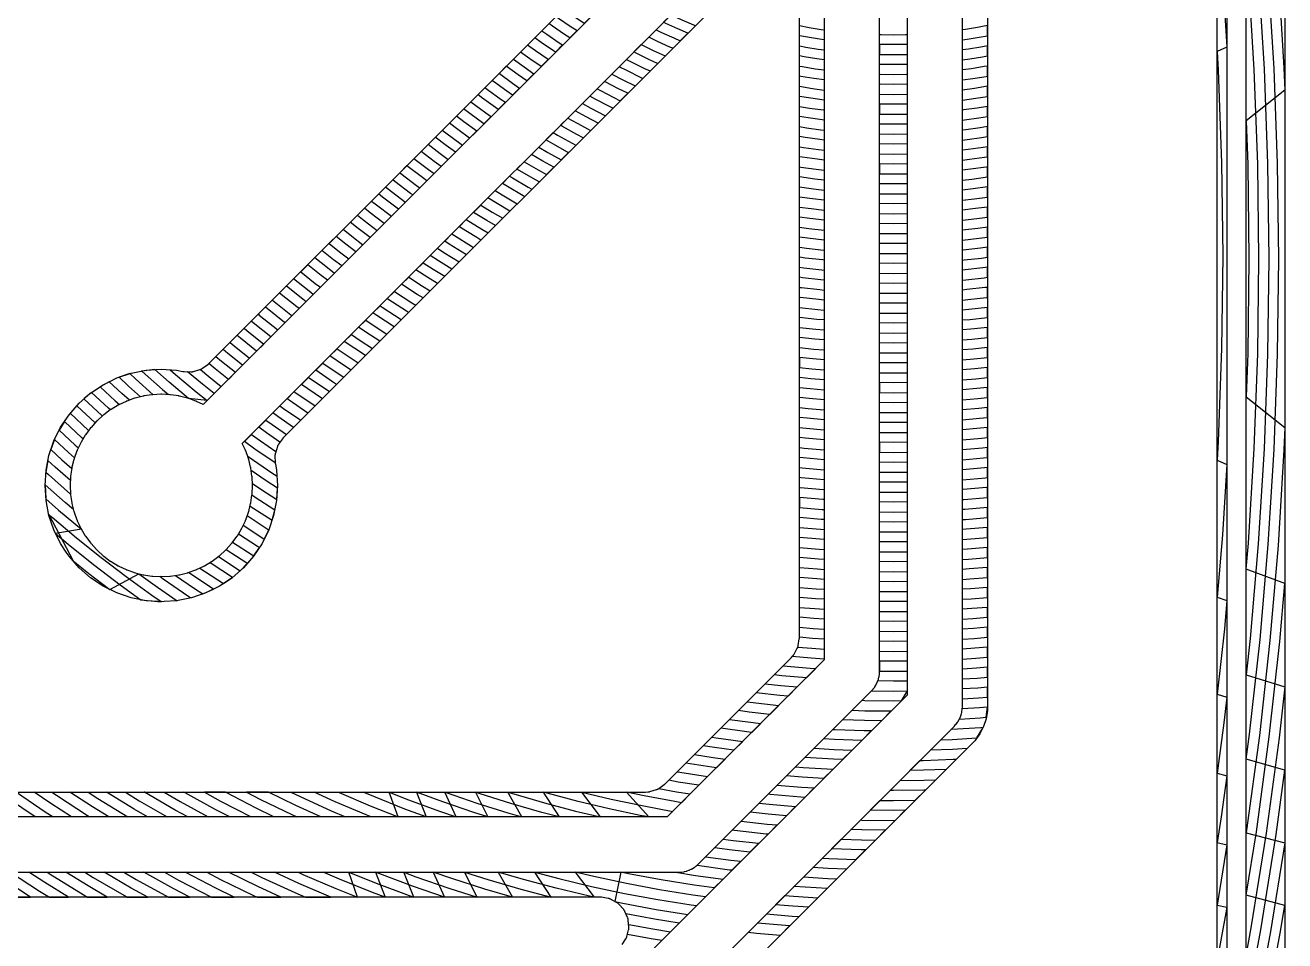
# Model space of a CAD drawing. Header units: metres. Extents: x 100 to 171, y -146 to -25.
# Drawn here: x 148.04 to 170.84, y -97.74 to -81.17 of the extents above; entities that cross this region are included whole.
import ezdxf

# ---------------------------------------------------------------- set-up
doc = ezdxf.new("R2010")
doc.units = ezdxf.units.M

msp = doc.modelspace()

# ---------------------------------------------------------------- linework, layer by layer
for points in [[(170.135, -145.4), (170.135, -25.4)], [(170.835, -25.379), (170.835, -145.421)], [(101.135, -25.575), (169.785, -25.575), (169.785, -145.225)], [(169.609, -144.412), (169.609, -26.275)], [(150.084, -108.624), (164.854, -93.854), (164.856, -93.851), (164.859, -93.848), (164.882, -93.823), (164.884, -93.82), (164.887, -93.817), (164.889, -93.814), (164.891, -93.812), (164.912, -93.784), (164.914, -93.781), (164.916, -93.778), (164.918, -93.775), (164.92, -93.772), (164.937, -93.742), (164.939, -93.739), (164.941, -93.736), (164.943, -93.733), (164.944, -93.729), (164.959, -93.698), (164.961, -93.695), (164.962, -93.691), (164.963, -93.688), (164.965, -93.685), (164.976, -93.652), (164.978, -93.649), (164.979, -93.645), (164.98, -93.642), (164.981, -93.638), (164.989, -93.605), (164.99, -93.601), (164.991, -93.598), (164.991, -93.594), (164.992, -93.59), (164.997, -93.556), (164.997, -93.553), (164.998, -93.549), (164.998, -93.545), (164.998, -93.542), (165, -93.507), (165, -93.504), (165, -93.5), (165, -48)], [(165.451, -47.925), (165.451, -93.575), (165.427, -93.723), (165.381, -93.865), (165.313, -93.998), (165.225, -94.119), (150.349, -108.995)], [(164, -48.207), (164, -93.293), (149.523, -107.77)], [(142, -96.5), (159.864, -96.5), (159.867, -96.5), (159.871, -96.5), (159.905, -96.498), (159.909, -96.498), (159.913, -96.498), (159.916, -96.497), (159.92, -96.497), (159.954, -96.492), (159.958, -96.491), (159.961, -96.491), (159.965, -96.49), (159.968, -96.489), (160.002, -96.481), (160.005, -96.48), (160.009, -96.479), (160.012, -96.478), (160.016, -96.476), (160.048, -96.465), (160.052, -96.463), (160.055, -96.462), (160.058, -96.461), (160.062, -96.459), (160.093, -96.444), (160.096, -96.443), (160.099, -96.441), (160.103, -96.439), (160.106, -96.437), (160.135, -96.42), (160.138, -96.418), (160.141, -96.416), (160.145, -96.414), (160.148, -96.412), (160.175, -96.391), (160.178, -96.389), (160.181, -96.387), (160.184, -96.384), (160.186, -96.382), (160.212, -96.359), (160.215, -96.356), (160.217, -96.354), (163.354, -93.217), (163.356, -93.215), (163.359, -93.212), (163.382, -93.186), (163.384, -93.184), (163.387, -93.181), (163.389, -93.178), (163.391, -93.175), (163.412, -93.148), (163.414, -93.145), (163.416, -93.141), (163.418, -93.138), (163.42, -93.135), (163.437, -93.106), (163.439, -93.103), (163.441, -93.099), (163.443, -93.096), (163.444, -93.093), (163.459, -93.062), (163.461, -93.058), (163.462, -93.055), (163.463, -93.052), (163.465, -93.048), (163.476, -93.016), (163.478, -93.012), (163.479, -93.009), (163.48, -93.005), (163.481, -93.002), (163.489, -92.968), (163.49, -92.965), (163.491, -92.961), (163.491, -92.958), (163.492, -92.954), (163.497, -92.92), (163.497, -92.916), (163.498, -92.913), (163.498, -92.909), (163.498, -92.905), (163.5, -92.871), (163.5, -92.867), (163.5, -92.864), (163.5, -63.999)], [(162.5, -64.499), (162.5, -92.656), (159.656, -95.5), (142.207, -95.5)], [(161.155, -80.189), (152.707, -88.637), (152.705, -88.639), (152.703, -88.642), (152.7, -88.644), (152.698, -88.647), (152.696, -88.65), (152.694, -88.652), (152.692, -88.655), (152.622, -88.752), (152.62, -88.755), (152.618, -88.758), (152.616, -88.761), (152.614, -88.764), (152.612, -88.768), (152.61, -88.771), (152.609, -88.774), (152.607, -88.778), (152.605, -88.781), (152.604, -88.785), (152.603, -88.788), (152.601, -88.792), (152.6, -88.795), (152.564, -88.913), (152.563, -88.917), (152.562, -88.92), (152.561, -88.924), (152.56, -88.928), (152.56, -88.931), (152.559, -88.935), (152.558, -88.939), (152.558, -88.943), (152.558, -88.947), (152.557, -88.95), (152.557, -88.954), (152.557, -88.958), (152.557, -88.962), (152.561, -89.085), (152.561, -89.088), (152.562, -89.092), (152.562, -89.096), (152.562, -89.099), (152.563, -89.103), (152.563, -89.106), (152.564, -89.11), (152.587, -89.225), (152.605, -89.5), (152.587, -89.775), (152.533, -90.045), (152.445, -90.306), (152.323, -90.553), (152.17, -90.781), (151.988, -90.988), (151.781, -91.17), (151.553, -91.323), (151.306, -91.445), (151.045, -91.533), (150.775, -91.587), (150.549, -91.602), (150.5, -91.605), (150.444, -91.601), (150.225, -91.587), (149.955, -91.533), (149.694, -91.445), (149.447, -91.323), (149.219, -91.17), (149.012, -90.988), (148.83, -90.781), (148.78, -90.706), (148.677, -90.553), (148.555, -90.306), (148.467, -90.045), (148.413, -89.775), (148.395, -89.5), (148.413, -89.225), (148.467, -88.955), (148.555, -88.694), (148.677, -88.447), (148.83, -88.219), (149.012, -88.012), (149.219, -87.83), (149.447, -87.677), (149.571, -87.616), (149.694, -87.555), (149.955, -87.467), (150.225, -87.413), (150.5, -87.395), (150.775, -87.413), (150.89, -87.436), (150.894, -87.437), (150.897, -87.437), (150.901, -87.438), (150.904, -87.438), (150.907, -87.438), (150.911, -87.439), (150.914, -87.439), (151.033, -87.443), (151.037, -87.443), (151.041, -87.443), (151.045, -87.443), (151.049, -87.443), (151.052, -87.443), (151.056, -87.442), (151.06, -87.442), (151.063, -87.441), (151.067, -87.441), (151.071, -87.44), (151.074, -87.439), (151.078, -87.438), (151.082, -87.437), (151.2, -87.402), (151.203, -87.401), (151.207, -87.399), (151.211, -87.398), (151.214, -87.397), (151.218, -87.395), (151.221, -87.394), (151.225, -87.392), (151.228, -87.39), (151.231, -87.388), (151.235, -87.386), (151.238, -87.384), (151.241, -87.382), (151.244, -87.38), (151.344, -87.309), (151.347, -87.307), (151.35, -87.304), (151.353, -87.302), (151.355, -87.3), (151.358, -87.297), (151.361, -87.295), (151.363, -87.293), (160.396, -78.26)], [(161, -78.293), (151.258, -88.035), (151.138, -87.979), (151.135, -87.977), (151.131, -87.976), (151.128, -87.974), (151.125, -87.973), (150.986, -87.923), (150.982, -87.922), (150.979, -87.921), (150.975, -87.92), (150.972, -87.919), (150.829, -87.883), (150.826, -87.882), (150.822, -87.882), (150.818, -87.881), (150.815, -87.88), (150.669, -87.859), (150.665, -87.858), (150.662, -87.858), (150.658, -87.858), (150.654, -87.857), (150.507, -87.85), (150.504, -87.85), (150.5, -87.85), (150.496, -87.85), (150.493, -87.85), (150.346, -87.857), (150.342, -87.858), (150.338, -87.858), (150.335, -87.858), (150.331, -87.859), (150.185, -87.88), (150.182, -87.881), (150.178, -87.882), (150.174, -87.882), (150.171, -87.883), (150.028, -87.919), (150.025, -87.92), (150.021, -87.921), (150.018, -87.922), (150.014, -87.923), (149.875, -87.973), (149.872, -87.974), (149.869, -87.976), (149.865, -87.977), (149.862, -87.979), (149.729, -88.042), (149.725, -88.043), (149.722, -88.045), (149.719, -88.047), (149.716, -88.048), (149.59, -88.124), (149.586, -88.126), (149.583, -88.128), (149.58, -88.13), (149.577, -88.132), (149.459, -88.22), (149.456, -88.222), (149.453, -88.225), (149.45, -88.227), (149.448, -88.229), (149.339, -88.328), (149.336, -88.331), (149.333, -88.333), (149.331, -88.336), (149.328, -88.339), (149.229, -88.448), (149.227, -88.45), (149.225, -88.453), (149.222, -88.456), (149.22, -88.459), (149.132, -88.577), (149.13, -88.58), (149.128, -88.583), (149.126, -88.586), (149.124, -88.59), (149.048, -88.716), (149.047, -88.719), (149.045, -88.722), (149.043, -88.725), (149.042, -88.729), (148.979, -88.862), (148.977, -88.865), (148.976, -88.869), (148.974, -88.872), (148.973, -88.875), (148.923, -89.014), (148.922, -89.018), (148.921, -89.021), (148.92, -89.025), (148.919, -89.028), (148.883, -89.171), (148.882, -89.174), (148.882, -89.178), (148.881, -89.182), (148.88, -89.185), (148.859, -89.331), (148.858, -89.335), (148.858, -89.338), (148.858, -89.342), (148.857, -89.346), (148.85, -89.493), (148.85, -89.496), (148.85, -89.5), (148.85, -89.504), (148.85, -89.507), (148.857, -89.654), (148.858, -89.658), (148.858, -89.662), (148.858, -89.665), (148.859, -89.669), (148.88, -89.815), (148.881, -89.818), (148.882, -89.822), (148.882, -89.826), (148.883, -89.829), (148.919, -89.972), (148.92, -89.975), (148.921, -89.979), (148.922, -89.982), (148.923, -89.986), (148.973, -90.125), (148.974, -90.128), (148.976, -90.131), (148.977, -90.135), (148.979, -90.138), (149.042, -90.271), (149.043, -90.275), (149.045, -90.278), (149.047, -90.281), (149.048, -90.284), (149.124, -90.41), (149.126, -90.414), (149.128, -90.417), (149.13, -90.42), (149.132, -90.423), (149.22, -90.541), (149.222, -90.544), (149.225, -90.547), (149.227, -90.55), (149.229, -90.552), (149.328, -90.661), (149.331, -90.664), (149.333, -90.667), (149.336, -90.669), (149.339, -90.672), (149.448, -90.771), (149.45, -90.773), (149.453, -90.775), (149.456, -90.778), (149.459, -90.78), (149.577, -90.868), (149.58, -90.87), (149.583, -90.872), (149.586, -90.874), (149.59, -90.876), (149.716, -90.952), (149.719, -90.953), (149.722, -90.955), (149.725, -90.957), (149.729, -90.958), (149.862, -91.021), (149.865, -91.023), (149.869, -91.024), (149.872, -91.026), (149.875, -91.027), (150.014, -91.077), (150.018, -91.078), (150.021, -91.079), (150.025, -91.08), (150.028, -91.081), (150.171, -91.117), (150.174, -91.118), (150.178, -91.118), (150.182, -91.119), (150.185, -91.12), (150.331, -91.141), (150.335, -91.142), (150.338, -91.142), (150.342, -91.142), (150.346, -91.143), (150.493, -91.15), (150.496, -91.15), (150.5, -91.15), (150.504, -91.15), (150.507, -91.15), (150.654, -91.143), (150.658, -91.142), (150.662, -91.142), (150.665, -91.142), (150.669, -91.141), (150.815, -91.12), (150.818, -91.119), (150.822, -91.118), (150.826, -91.118), (150.829, -91.117), (150.972, -91.081), (150.975, -91.08), (150.979, -91.079), (150.982, -91.078), (150.986, -91.077), (151.125, -91.027), (151.128, -91.026), (151.131, -91.024), (151.135, -91.023), (151.138, -91.021), (151.271, -90.958), (151.275, -90.957), (151.278, -90.955), (151.281, -90.953), (151.284, -90.952), (151.41, -90.876), (151.414, -90.874), (151.417, -90.872), (151.42, -90.87), (151.423, -90.868), (151.541, -90.78), (151.544, -90.778), (151.547, -90.775), (151.55, -90.773), (151.552, -90.771), (151.661, -90.672), (151.664, -90.669), (151.667, -90.667), (151.669, -90.664), (151.672, -90.661), (151.771, -90.552), (151.773, -90.55), (151.775, -90.547), (151.778, -90.544), (151.78, -90.541), (151.868, -90.423), (151.87, -90.42), (151.872, -90.417), (151.874, -90.414), (151.876, -90.41), (151.952, -90.284), (151.953, -90.281), (151.955, -90.278), (151.957, -90.275), (151.958, -90.271), (152.021, -90.138), (152.023, -90.135), (152.024, -90.131), (152.026, -90.128), (152.027, -90.125), (152.077, -89.986), (152.078, -89.982), (152.079, -89.979), (152.08, -89.975), (152.081, -89.972), (152.117, -89.829), (152.118, -89.826), (152.118, -89.822), (152.119, -89.818), (152.12, -89.815), (152.141, -89.669), (152.142, -89.665), (152.142, -89.662), (152.142, -89.658), (152.143, -89.654), (152.15, -89.507), (152.15, -89.504), (152.15, -89.5), (152.15, -89.496), (152.15, -89.493), (152.143, -89.346), (152.142, -89.342), (152.142, -89.338), (152.142, -89.335), (152.141, -89.331), (152.12, -89.185), (152.119, -89.182), (152.118, -89.178), (152.118, -89.174), (152.117, -89.171), (152.081, -89.028), (152.08, -89.025), (152.079, -89.021), (152.078, -89.018), (152.077, -89.014), (152.027, -88.875), (152.026, -88.872), (152.024, -88.869), (152.023, -88.865), (152.021, -88.862), (151.965, -88.742), (161.854, -78.854)], [(170.714, -80.216), (170.82, -81.942), (170.835, -82.347), (170.135, -82.902), (170.164, -83.688), (170.185, -85.4), (170.185, -85.4), (170.185, -85.4), (170.164, -87.112), (170.135, -87.898), (170.835, -88.453), (170.82, -88.858), (170.714, -90.584), (170.566, -92.307), (170.375, -94.026), (170.142, -95.74), (170.135, -95.785), (170.835, -95.967), (170.577, -97.571), (170.257, -99.288)], [(170.135, -98.961), (170.4, -97.54), (170.676, -95.819), (170.835, -94.652), (170.135, -94.456), (170.196, -94.004), (170.387, -92.29), (170.535, -90.571), (170.64, -88.849), (170.704, -87.125), (170.725, -85.4), (170.725, -85.4), (170.725, -85.4), (170.704, -83.675), (170.64, -81.951), (170.535, -80.229)], [(170.355, -80.242), (170.461, -81.96), (170.524, -83.679), (170.545, -85.4), (170.545, -85.4), (170.545, -85.4), (170.524, -87.121), (170.461, -88.84), (170.355, -90.558), (170.207, -92.272), (170.135, -92.925), (170.835, -93.144), (170.732, -94.07), (170.498, -95.793), (170.222, -97.509), (170.135, -97.978)], [(169.707, -80.292), (169.785, -81.566), (169.609, -81.645), (169.63, -81.983), (169.692, -83.663), (169.713, -85.343), (169.713, -85.343), (169.713, -85.343), (169.692, -87.024), (169.63, -88.704), (169.609, -89.042), (169.785, -89.121), (169.707, -90.395), (169.609, -91.524), (169.785, -91.584), (169.741, -92.092), (169.609, -93.28), (169.785, -93.33), (169.734, -93.793), (169.609, -94.707), (169.785, -94.753), (169.684, -95.499), (169.609, -95.96), (169.785, -96.002), (169.609, -97.093), (169.785, -97.135), (169.769, -97.237), (169.609, -98.091)], [(170.434, -99.324), (170.754, -97.602), (170.835, -97.1), (170.135, -96.918), (170.32, -95.767), (170.554, -94.048), (170.745, -92.325), (170.835, -91.277), (170.135, -91.015), (170.176, -90.544), (170.281, -88.831), (170.344, -87.116), (170.365, -85.4), (170.365, -85.4), (170.365, -85.4), (170.344, -83.684), (170.281, -81.969), (170.176, -80.256)], [(142.611, -95.049), (159.253, -95.049), (159.256, -95.049), (159.259, -95.049), (159.262, -95.049), (159.308, -95.046), (159.312, -95.046), (159.316, -95.046), (159.32, -95.045), (159.323, -95.045), (159.327, -95.044), (159.331, -95.043), (159.335, -95.042), (159.338, -95.041), (159.342, -95.04), (159.46, -95.005), (159.464, -95.004), (159.467, -95.003), (159.471, -95.002), (159.474, -95), (159.478, -94.999), (159.481, -94.997), (159.485, -94.995), (159.488, -94.994), (159.491, -94.992), (159.495, -94.99), (159.498, -94.988), (159.501, -94.986), (159.504, -94.984), (159.604, -94.912), (159.607, -94.91), (159.61, -94.908), (159.613, -94.906), (159.616, -94.903), (159.618, -94.901), (159.621, -94.898), (159.623, -94.896), (161.896, -92.623), (161.898, -92.621), (161.9, -92.619), (161.902, -92.617), (161.933, -92.582), (161.936, -92.579), (161.938, -92.576), (161.94, -92.573), (161.943, -92.57), (161.945, -92.567), (161.947, -92.564), (161.949, -92.561), (161.951, -92.557), (161.953, -92.554), (162.011, -92.446), (162.013, -92.442), (162.015, -92.439), (162.016, -92.435), (162.018, -92.432), (162.019, -92.428), (162.02, -92.425), (162.022, -92.421), (162.023, -92.418), (162.024, -92.414), (162.025, -92.41), (162.026, -92.406), (162.027, -92.403), (162.027, -92.399), (162.047, -92.278), (162.048, -92.274), (162.048, -92.271), (162.049, -92.267), (162.049, -92.263), (162.049, -92.26), (162.049, -92.256), (162.049, -92.253), (162.049, -80.56)], [(157.903, -80.753), (158.1, -80.888), (158.285, -81.008), (158.154, -81.138), (158, -81.038), (157.79, -80.894), (157.774, -80.882), (157.645, -81.011), (157.687, -81.041), (157.9, -81.187), (158.024, -81.268), (157.894, -81.398), (157.8, -81.337), (157.583, -81.188), (157.516, -81.14)], [(159.756, -81.588), (159.702, -81.565), (159.479, -81.463), (159.321, -81.386), (159.456, -81.251), (159.556, -81.3), (159.775, -81.4), (159.893, -81.451), (160.03, -81.314), (159.848, -81.236), (159.633, -81.137), (159.591, -81.117), (159.726, -80.982), (159.92, -81.071), (160.134, -81.163), (160.168, -81.176)], [(157.387, -81.269), (157.479, -81.335), (157.7, -81.487), (157.764, -81.528), (157.634, -81.659), (157.6, -81.636), (157.376, -81.483), (157.258, -81.398)], [(162.049, -81.178), (162.227, -81.211), (162.443, -81.245), (162.5, -81.253), (162.5, -81.435), (162.416, -81.423), (162.196, -81.388), (162.049, -81.361)], [(163.5, -81.338), (163.531, -81.339), (163.75, -81.342), (163.969, -81.339), (164, -81.338), (164, -81.518), (163.973, -81.519), (163.75, -81.522), (163.527, -81.519), (163.5, -81.518), (163.5, -81.698), (163.523, -81.699), (163.75, -81.702), (163.977, -81.699), (164, -81.698), (164, -81.878), (163.982, -81.879), (163.75, -81.882), (163.518, -81.879), (163.5, -81.878)], [(165, -81.798), (165.137, -81.78), (165.366, -81.743), (165.451, -81.727), (165.451, -81.544), (165.335, -81.565), (165.11, -81.602), (165, -81.616), (165, -81.435), (165.084, -81.423), (165.304, -81.388), (165.451, -81.361), (165.451, -81.178), (165.273, -81.211), (165.057, -81.245), (165, -81.253)], [(157.129, -81.526), (157.272, -81.63), (157.5, -81.786), (157.504, -81.789), (157.374, -81.918), (157.169, -81.777), (157, -81.655)], [(159.483, -81.861), (159.325, -81.788), (159.097, -81.677), (159.053, -81.654), (159.187, -81.521), (159.402, -81.625), (159.619, -81.725)], [(162.049, -81.544), (162.165, -81.565), (162.39, -81.602), (162.5, -81.616), (162.5, -81.798), (162.363, -81.78), (162.134, -81.743), (162.049, -81.727)], [(156.872, -81.784), (157.065, -81.924), (157.245, -82.048), (157.116, -82.177), (156.961, -82.071), (156.743, -81.913), (156.614, -82.042), (156.619, -82.046), (156.858, -82.218), (156.986, -82.307), (156.857, -82.436), (156.754, -82.366), (156.512, -82.191), (156.485, -82.17)], [(159.212, -82.132), (159.171, -82.114), (158.935, -81.998), (158.786, -81.921), (158.92, -81.788), (159.016, -81.838), (159.248, -81.951), (159.348, -81.997)], [(158.673, -82.672), (158.611, -82.641), (158.362, -82.512), (158.254, -82.453), (158.387, -82.32), (158.447, -82.353), (158.692, -82.481), (158.807, -82.537), (158.942, -82.402), (158.773, -82.32), (158.532, -82.195), (158.519, -82.188), (158.653, -82.055), (158.854, -82.159), (159.076, -82.268)], [(162.049, -81.91), (162.104, -81.92), (162.337, -81.958), (162.5, -81.98), (162.5, -82.161), (162.311, -82.136), (162.073, -82.097), (162.049, -82.093)], [(163.5, -82.058), (163.514, -82.059), (163.75, -82.062), (163.986, -82.059), (164, -82.058), (164, -82.239), (163.991, -82.239), (163.75, -82.242), (163.509, -82.239), (163.5, -82.239)], [(165, -82.161), (165.189, -82.136), (165.427, -82.097), (165.451, -82.093), (165.451, -81.91), (165.396, -81.92), (165.163, -81.958), (165, -81.98)], [(156.357, -82.299), (156.405, -82.335), (156.65, -82.513), (156.727, -82.565), (156.598, -82.695), (156.547, -82.66), (156.298, -82.48), (156.229, -82.427)], [(162.049, -82.276), (162.284, -82.314), (162.5, -82.343), (162.5, -82.525), (162.258, -82.492), (162.049, -82.458)], [(165, -82.887), (165.039, -82.883), (165.295, -82.848), (165.451, -82.823), (165.451, -82.641), (165.269, -82.67), (165.017, -82.704), (165, -82.706), (165, -82.525), (165.242, -82.492), (165.451, -82.458), (165.451, -82.276), (165.216, -82.314), (165, -82.343)], [(163.5, -82.419), (163.505, -82.419), (163.75, -82.422), (163.995, -82.419), (164, -82.419), (164, -82.599), (164, -82.599), (163.75, -82.602), (163.5, -82.599), (163.5, -82.599), (163.5, -82.779), (163.75, -82.782), (164, -82.779), (164, -82.959), (163.75, -82.962), (163.5, -82.959)], [(156.1, -82.556), (156.191, -82.625), (156.443, -82.807), (156.468, -82.824), (156.339, -82.954), (156.083, -82.769), (155.972, -82.684)], [(158.404, -82.94), (158.192, -82.83), (157.989, -82.718), (158.122, -82.586), (158.277, -82.671), (158.53, -82.802), (158.538, -82.806)], [(162.049, -82.641), (162.231, -82.67), (162.483, -82.704), (162.5, -82.706), (162.5, -82.887), (162.461, -82.883), (162.205, -82.848), (162.049, -82.823)], [(155.843, -82.813), (155.976, -82.914), (156.21, -83.083), (156.081, -83.212), (155.869, -83.058), (155.715, -82.941)], [(158.137, -83.207), (158.023, -83.147), (157.761, -83.003), (157.725, -82.982), (157.857, -82.851), (158.107, -82.988), (158.271, -83.073)], [(155.586, -83.069), (155.762, -83.203), (155.952, -83.341), (155.823, -83.469), (155.654, -83.347), (155.458, -83.198)], [(157.34, -84.004), (157.229, -83.943), (156.948, -83.78), (156.936, -83.772), (157.067, -83.64), (157.318, -83.787), (157.472, -83.872), (157.605, -83.739), (157.406, -83.63), (157.199, -83.509), (157.33, -83.377), (157.495, -83.473), (157.738, -83.607), (157.87, -83.474), (157.853, -83.465), (157.584, -83.317), (157.462, -83.246), (157.593, -83.114), (157.673, -83.16), (157.938, -83.306), (158.004, -83.34)], [(162.049, -83.005), (162.179, -83.026), (162.439, -83.061), (162.5, -83.068), (162.5, -83.249), (162.417, -83.24), (162.152, -83.204), (162.049, -83.187)], [(163.5, -83.139), (163.75, -83.142), (164, -83.139), (164, -83.319), (163.75, -83.322), (163.5, -83.319)], [(165, -83.249), (165.083, -83.24), (165.348, -83.204), (165.451, -83.187), (165.451, -83.005), (165.321, -83.026), (165.061, -83.061), (165, -83.068)], [(155.329, -83.326), (155.547, -83.492), (155.694, -83.598), (155.565, -83.727), (155.44, -83.637), (155.201, -83.455)], [(162.049, -83.37), (162.126, -83.382), (162.395, -83.419), (162.5, -83.43), (162.5, -83.611), (162.373, -83.597), (162.099, -83.56), (162.049, -83.552)], [(165, -83.974), (165.171, -83.955), (165.451, -83.917), (165.451, -83.734), (165.427, -83.738), (165.149, -83.776), (165, -83.792), (165, -83.611), (165.127, -83.597), (165.401, -83.56), (165.451, -83.552), (165.451, -83.37), (165.374, -83.382), (165.105, -83.419), (165, -83.43)], [(155.073, -83.583), (155.333, -83.781), (155.436, -83.856), (155.308, -83.985), (155.226, -83.926), (154.946, -83.713), (154.944, -83.712), (154.816, -83.84), (154.835, -83.855), (155.118, -84.07), (155.179, -84.114), (155.05, -84.243), (155.011, -84.215), (154.725, -83.997), (154.688, -83.968)], [(163.5, -83.499), (163.75, -83.502), (164, -83.499), (164, -83.679), (163.75, -83.682), (163.5, -83.679), (163.5, -83.859), (163.75, -83.862), (164, -83.859), (164, -84.039), (163.75, -84.042), (163.5, -84.039)], [(162.049, -83.734), (162.073, -83.738), (162.351, -83.776), (162.5, -83.792), (162.5, -83.974), (162.329, -83.955), (162.049, -83.917)], [(154.56, -84.096), (154.614, -84.139), (154.904, -84.36), (154.921, -84.372), (154.792, -84.501), (154.503, -84.281), (154.432, -84.224)], [(157.075, -84.269), (157.052, -84.256), (156.763, -84.088), (156.674, -84.033), (156.805, -83.903), (156.856, -83.934), (157.14, -84.1), (157.207, -84.137)], [(162.049, -84.098), (162.307, -84.133), (162.5, -84.155), (162.5, -84.336), (162.285, -84.312), (162.049, -84.28)], [(165, -84.336), (165.215, -84.312), (165.451, -84.28), (165.451, -84.098), (165.193, -84.133), (165, -84.155)], [(154.304, -84.352), (154.392, -84.423), (154.664, -84.629), (154.535, -84.757), (154.282, -84.565), (154.176, -84.48)], [(156.811, -84.533), (156.578, -84.397), (156.412, -84.295), (156.543, -84.164), (156.671, -84.243), (156.943, -84.401)], [(163.5, -84.219), (163.75, -84.222), (164, -84.219), (164, -84.399), (163.75, -84.402), (163.5, -84.399)], [(156.285, -85.059), (156.208, -85.015), (155.902, -84.826), (155.889, -84.818), (156.02, -84.687), (156.301, -84.86), (156.416, -84.928), (156.548, -84.796), (156.393, -84.706), (156.151, -84.557), (156.282, -84.426), (156.486, -84.552), (156.68, -84.665)], [(162.049, -84.462), (162.263, -84.49), (162.5, -84.517), (162.5, -84.698), (162.241, -84.669), (162.049, -84.643)], [(163.5, -84.579), (163.75, -84.582), (164, -84.579), (164, -84.759), (163.75, -84.762), (163.5, -84.759)], [(165, -85.422), (165.029, -85.419), (165.347, -85.384), (165.451, -85.37), (165.451, -85.188), (165.325, -85.205), (165.011, -85.24), (165, -85.241), (165, -85.06), (165.303, -85.026), (165.451, -85.006), (165.451, -84.825), (165.281, -84.848), (165, -84.879), (165, -84.698), (165.259, -84.669), (165.451, -84.643), (165.451, -84.462), (165.237, -84.49), (165, -84.517)], [(154.048, -84.608), (154.171, -84.706), (154.407, -84.886), (154.278, -85.014), (154.06, -84.848), (153.92, -84.736)], [(153.792, -84.864), (153.949, -84.99), (154.15, -85.143), (154.021, -85.271), (153.839, -85.132), (153.664, -84.992), (153.536, -85.12), (153.728, -85.274), (153.893, -85.4), (153.765, -85.528), (153.617, -85.416), (153.408, -85.248)], [(156.022, -85.323), (155.709, -85.13), (155.629, -85.078), (155.759, -84.948), (155.805, -84.978), (156.116, -85.169), (156.153, -85.191)], [(162.049, -84.825), (162.219, -84.848), (162.5, -84.879), (162.5, -85.06), (162.197, -85.026), (162.049, -85.006)], [(163.5, -84.939), (163.75, -84.942), (164, -84.939), (164, -85.119), (163.75, -85.122), (163.5, -85.119)], [(155.76, -85.584), (155.516, -85.434), (155.369, -85.338), (155.499, -85.208), (155.613, -85.282), (155.891, -85.453)], [(162.049, -85.188), (162.175, -85.205), (162.489, -85.24), (162.5, -85.241), (162.5, -85.422), (162.471, -85.419), (162.153, -85.384), (162.049, -85.37)], [(153.28, -85.376), (153.506, -85.558), (153.636, -85.657), (153.508, -85.785), (153.396, -85.7), (153.151, -85.504), (153.023, -85.632), (153.285, -85.842), (153.379, -85.913), (153.251, -86.042), (153.174, -85.984), (152.895, -85.76), (152.767, -85.888), (153.063, -86.125), (153.122, -86.17), (152.994, -86.299), (152.953, -86.267), (152.639, -86.017)], [(155.498, -85.846), (155.324, -85.738), (155.109, -85.598), (155.239, -85.468), (155.42, -85.586), (155.629, -85.715)], [(163.5, -85.299), (163.75, -85.302), (164, -85.299), (164, -85.479), (163.75, -85.482), (163.5, -85.479)], [(162.049, -85.551), (162.131, -85.562), (162.453, -85.598), (162.5, -85.602), (162.5, -85.783), (162.436, -85.777), (162.108, -85.741), (162.049, -85.733)], [(163.5, -85.659), (163.75, -85.662), (164, -85.659), (164, -85.839), (163.75, -85.842), (163.5, -85.839)], [(165, -85.783), (165.064, -85.777), (165.392, -85.741), (165.451, -85.733), (165.451, -85.551), (165.369, -85.562), (165.047, -85.598), (165, -85.602)], [(155.237, -86.107), (155.131, -86.042), (154.849, -85.859), (154.979, -85.729), (155.227, -85.89), (155.368, -85.977)], [(162.049, -85.915), (162.086, -85.92), (162.418, -85.956), (162.5, -85.963), (162.5, -86.144), (162.4, -86.136), (162.064, -86.098), (162.049, -86.096)], [(165, -86.505), (165.135, -86.494), (165.451, -86.459), (165.451, -86.278), (165.117, -86.315), (165, -86.325), (165, -86.144), (165.1, -86.136), (165.436, -86.098), (165.451, -86.096), (165.451, -85.915), (165.414, -85.92), (165.082, -85.956), (165, -85.963)], [(152.511, -86.145), (152.842, -86.409), (152.865, -86.427), (152.737, -86.556), (152.731, -86.551), (152.388, -86.276), (152.383, -86.273)], [(154.975, -86.369), (154.939, -86.347), (154.6, -86.126), (154.589, -86.119), (154.719, -85.989), (155.035, -86.195), (155.106, -86.238)], [(163.5, -86.019), (163.75, -86.022), (164, -86.019), (164, -86.199), (163.75, -86.202), (163.5, -86.199)], [(152.256, -86.4), (152.274, -86.416), (152.609, -86.684), (152.481, -86.812), (152.16, -86.555), (152.128, -86.528), (152, -86.656), (152.045, -86.694), (152.353, -86.94), (152.225, -87.068), (151.931, -86.833), (151.872, -86.783)], [(154.454, -86.89), (154.2, -86.725), (154.071, -86.636), (154.2, -86.507), (154.3, -86.575), (154.584, -86.76), (154.714, -86.63), (154.4, -86.426), (154.33, -86.378), (154.459, -86.248), (154.5, -86.276), (154.842, -86.499), (154.844, -86.5)], [(162.049, -86.278), (162.383, -86.315), (162.5, -86.325), (162.5, -86.505), (162.365, -86.494), (162.049, -86.459)], [(163.5, -86.379), (163.75, -86.382), (164, -86.379), (164, -86.559), (163.75, -86.562), (163.5, -86.559)], [(153.934, -87.411), (153.8, -87.323), (153.553, -87.154), (153.683, -87.025), (153.9, -87.174), (154.064, -87.28), (154.194, -87.15), (154, -87.024), (153.812, -86.895), (153.941, -86.766), (154.1, -86.874), (154.324, -87.02)], [(162.049, -86.64), (162.347, -86.673), (162.5, -86.686), (162.5, -86.867), (162.33, -86.852), (162.049, -86.821)], [(163.5, -86.739), (163.75, -86.742), (164, -86.739), (164, -86.919), (163.75, -86.922), (163.5, -86.919)], [(165, -86.867), (165.17, -86.852), (165.451, -86.821), (165.451, -86.64), (165.153, -86.673), (165, -86.686)], [(151.745, -86.911), (151.817, -86.972), (152.097, -87.196), (151.969, -87.324), (151.703, -87.111), (151.617, -87.039)], [(162.049, -87.002), (162.312, -87.031), (162.5, -87.047), (162.5, -87.228), (162.294, -87.21), (162.049, -87.183), (162.049, -87.364), (162.277, -87.389), (162.5, -87.409), (162.5, -87.589), (162.259, -87.569), (162.049, -87.545)], [(165, -87.589), (165.241, -87.569), (165.451, -87.545), (165.451, -87.364), (165.223, -87.389), (165, -87.409), (165, -87.228), (165.206, -87.21), (165.451, -87.183), (165.451, -87.002), (165.188, -87.031), (165, -87.047)], [(151.489, -87.167), (151.589, -87.25), (151.841, -87.452), (151.713, -87.58), (151.474, -87.39), (151.361, -87.294)], [(153.673, -87.671), (153.6, -87.623), (153.294, -87.413), (153.424, -87.284), (153.7, -87.473), (153.804, -87.541)], [(163.5, -87.099), (163.75, -87.102), (164, -87.099), (164, -87.279), (163.75, -87.282), (163.5, -87.279)], [(150.355, -87.857), (150.03, -87.57), (149.929, -87.476), (149.735, -87.541), (149.909, -87.703), (150.126, -87.895)], [(150.66, -87.405), (150.758, -87.493), (151.132, -87.807), (151.328, -87.964), (150.994, -87.926), (150.641, -87.629), (150.385, -87.403), (150.144, -87.429), (150.151, -87.436), (150.523, -87.765), (150.631, -87.856)], [(151.207, -87.4), (151.36, -87.529), (151.584, -87.708), (151.456, -87.836), (151.246, -87.668), (150.976, -87.441)], [(153.413, -87.931), (153.4, -87.922), (153.035, -87.672), (153.165, -87.543), (153.5, -87.772), (153.543, -87.801)], [(163.5, -87.459), (163.75, -87.462), (164, -87.459), (164, -87.639), (163.75, -87.642), (163.5, -87.639), (163.5, -87.819), (163.75, -87.822), (164, -87.819), (164, -87.999), (163.75, -88.002), (163.5, -87.999)], [(149.923, -87.956), (149.788, -87.836), (149.558, -87.622), (149.392, -87.714), (149.667, -87.97), (149.742, -88.035)], [(162.049, -87.726), (162.242, -87.748), (162.5, -87.77), (162.5, -87.951), (162.224, -87.927), (162.049, -87.908)], [(165, -87.951), (165.276, -87.927), (165.451, -87.908), (165.451, -87.726), (165.258, -87.748), (165, -87.77)], [(149.579, -88.131), (149.547, -88.103), (149.238, -87.817), (149.1, -87.934), (149.426, -88.236), (149.433, -88.243)], [(152.648, -88.716), (152.401, -88.546), (152.262, -88.446), (152.39, -88.317), (152.504, -88.399), (152.766, -88.579), (152.895, -88.449), (152.608, -88.252), (152.519, -88.188), (152.648, -88.059), (152.712, -88.105), (153.025, -88.32), (153.154, -88.19), (152.815, -87.958), (152.777, -87.93), (152.906, -87.801), (152.919, -87.811), (153.284, -88.061)], [(149.302, -88.367), (148.97, -88.059), (148.851, -88.194), (149.184, -88.503), (149.186, -88.505)], [(162.049, -88.089), (162.206, -88.106), (162.5, -88.131), (162.5, -88.312), (162.189, -88.285), (162.049, -88.27)], [(163.5, -88.179), (163.75, -88.182), (164, -88.179), (164, -88.359), (163.75, -88.362), (163.5, -88.359)], [(165, -88.673), (165.347, -88.643), (165.451, -88.632), (165.451, -88.451), (165.329, -88.464), (165, -88.493), (165, -88.312), (165.311, -88.285), (165.451, -88.27), (165.451, -88.089), (165.294, -88.106), (165, -88.131)], [(149.085, -88.656), (149.063, -88.636), (148.747, -88.343), (148.651, -88.5), (148.942, -88.77), (148.999, -88.82)], [(162.049, -88.451), (162.171, -88.464), (162.5, -88.493), (162.5, -88.673), (162.153, -88.643), (162.049, -88.632)], [(148.929, -88.998), (148.821, -88.903), (148.568, -88.668), (148.502, -88.852), (148.7, -89.037), (148.879, -89.195)], [(152.562, -89.093), (152.194, -88.841), (152.004, -88.704), (152.133, -88.575), (152.297, -88.694), (152.573, -88.883)], [(163.5, -88.539), (163.75, -88.542), (164, -88.539), (164, -88.719), (163.75, -88.722), (163.5, -88.719), (163.5, -88.899), (163.75, -88.902), (164, -88.899), (164, -89.079), (163.75, -89.082), (163.5, -89.079)], [(162.049, -88.813), (162.136, -88.823), (162.5, -88.854), (162.5, -89.035), (162.118, -89.002), (162.049, -88.994)], [(165, -89.035), (165.382, -89.002), (165.451, -88.994), (165.451, -88.813), (165.364, -88.823), (165, -88.854)], [(148.854, -89.413), (148.579, -89.17), (148.448, -89.048), (148.411, -89.259), (148.459, -89.303), (148.858, -89.656)], [(152.059, -88.966), (152.09, -88.988), (152.5, -89.269), (152.594, -89.33)], [(152.148, -89.465), (152.3, -89.568), (152.588, -89.756), (152.602, -89.55), (152.4, -89.419), (152.126, -89.231)], [(162.049, -89.175), (162.1, -89.181), (162.5, -89.215), (162.5, -89.396), (162.499, -89.396), (162.083, -89.36), (162.049, -89.356)], [(163.5, -89.259), (163.75, -89.262), (164, -89.259), (164, -89.439), (163.75, -89.442), (163.5, -89.439)], [(165, -89.757), (165.028, -89.755), (165.451, -89.718), (165.451, -89.537), (165.435, -89.539), (165.015, -89.575), (165, -89.576), (165, -89.396), (165.001, -89.396), (165.417, -89.36), (165.451, -89.356), (165.451, -89.175), (165.4, -89.181), (165, -89.215)], [(148.91, -89.936), (148.76, -89.81), (148.396, -89.488), (148.411, -89.742), (148.642, -89.946), (149.053, -90.292), (148.587, -90.37), (148.848, -90.59), (149.298, -90.95), (149.757, -91.299), (150.129, -91.568), (150.495, -91.605), (150.328, -91.49), (149.864, -91.155), (149.409, -90.808), (148.962, -90.451), (148.525, -90.082), (148.463, -90.028), (148.902, -90.864), (149.187, -91.092), (149.571, -91.384), (150.091, -91.097), (150.432, -91.343), (150.785, -91.585)], [(162.049, -89.537), (162.065, -89.539), (162.485, -89.575), (162.5, -89.576), (162.5, -89.757), (162.472, -89.755), (162.049, -89.718), (162.049, -89.899), (162.459, -89.934), (162.5, -89.937), (162.5, -90.117), (162.446, -90.114), (162.049, -90.08)], [(152.106, -89.872), (152.504, -90.131), (152.553, -89.948), (152.2, -89.718), (152.14, -89.677)], [(163.5, -89.619), (163.75, -89.622), (164, -89.619), (164, -89.799), (163.75, -89.802), (163.5, -89.799)], [(151.982, -90.221), (152.339, -90.453), (152.364, -90.469), (152.444, -90.306), (152.435, -90.301), (152.053, -90.052)], [(163.5, -89.979), (163.75, -89.982), (164, -89.979), (164, -90.159), (163.75, -90.162), (163.5, -90.159)], [(165, -90.117), (165.054, -90.114), (165.451, -90.08), (165.451, -89.899), (165.041, -89.934), (165, -89.937)], [(162.049, -90.26), (162.432, -90.293), (162.5, -90.297), (162.5, -90.478), (162.419, -90.473), (162.049, -90.441)], [(165, -90.838), (165.107, -90.832), (165.451, -90.802), (165.451, -90.622), (165.094, -90.652), (165, -90.658), (165, -90.478), (165.081, -90.473), (165.451, -90.441), (165.451, -90.26), (165.068, -90.293), (165, -90.297)], [(151.791, -90.526), (152.146, -90.757), (152.175, -90.774), (152.275, -90.625), (152.242, -90.605), (151.895, -90.379)], [(163.5, -90.339), (163.75, -90.342), (164, -90.339), (164, -90.519), (163.75, -90.522), (163.5, -90.519)], [(151.532, -90.787), (151.926, -91.043), (152.055, -90.912), (152.05, -90.909), (151.671, -90.662)], [(162.049, -90.622), (162.406, -90.652), (162.5, -90.658), (162.5, -90.838), (162.393, -90.832), (162.049, -90.802)], [(163.5, -90.699), (163.75, -90.702), (164, -90.699), (164, -90.879), (163.75, -90.882), (163.5, -90.879)], [(151.196, -90.994), (151.3, -91.065), (151.623, -91.276), (151.786, -91.166), (151.4, -90.915), (151.374, -90.898)], [(151.033, -91.536), (151, -91.514), (150.535, -91.195), (150.471, -91.149)], [(150.756, -91.128), (151.1, -91.364), (151.251, -91.463), (151.446, -91.375), (151.2, -91.215), (150.994, -91.074)], [(162.049, -90.983), (162.379, -91.011), (162.5, -91.019), (162.5, -91.199), (162.366, -91.191), (162.049, -91.164)], [(163.5, -91.059), (163.75, -91.062), (164, -91.059), (164, -91.239), (163.75, -91.242), (163.5, -91.239)], [(165, -91.199), (165.134, -91.191), (165.451, -91.164), (165.451, -90.983), (165.121, -91.011), (165, -91.019)], [(162.049, -91.344), (162.353, -91.37), (162.5, -91.379), (162.5, -91.56), (162.34, -91.55), (162.049, -91.525)], [(163.5, -91.419), (163.75, -91.422), (164, -91.419), (164, -91.599), (163.75, -91.602), (163.5, -91.599)], [(165, -91.92), (165.187, -91.909), (165.451, -91.886), (165.451, -91.706), (165.173, -91.729), (165, -91.74), (165, -91.56), (165.16, -91.55), (165.451, -91.525), (165.451, -91.344), (165.147, -91.37), (165, -91.379)], [(162.049, -91.706), (162.327, -91.729), (162.5, -91.74), (162.5, -91.92), (162.313, -91.909), (162.049, -91.886)], [(163.5, -91.779), (163.75, -91.782), (164, -91.779), (164, -91.959), (163.75, -91.962), (163.5, -91.959)], [(162.049, -92.067), (162.3, -92.088), (162.5, -92.101), (162.5, -92.281), (162.287, -92.268), (162.049, -92.248)], [(165, -92.281), (165.213, -92.268), (165.451, -92.248), (165.451, -92.067), (165.2, -92.088), (165, -92.101)], [(163.5, -92.139), (163.75, -92.142), (164, -92.139), (164, -92.319), (163.75, -92.322), (163.5, -92.319)], [(162.02, -92.426), (162.274, -92.447), (162.5, -92.461), (162.5, -92.642), (162.26, -92.627), (161.919, -92.598)], [(163.5, -92.499), (163.75, -92.502), (164, -92.499), (164, -92.679), (163.75, -92.682), (163.5, -92.679), (163.5, -92.859), (163.75, -92.862), (164, -92.859), (164, -93.039), (163.75, -93.042), (163.468, -93.038)], [(165, -92.642), (165.24, -92.627), (165.451, -92.609), (165.451, -92.428), (165.226, -92.447), (165, -92.461)], [(161.755, -92.764), (162.247, -92.807), (162.344, -92.812), (162.175, -92.981), (161.73, -92.943), (161.592, -92.927), (161.429, -93.09), (161.712, -93.122), (162.009, -93.147), (161.843, -93.314), (161.695, -93.301), (161.266, -93.253)], [(165, -93.363), (165.293, -93.345), (165.451, -93.331), (165.451, -93.151), (165.279, -93.166), (165, -93.183), (165, -93.002), (165.266, -92.986), (165.451, -92.97), (165.451, -92.79), (165.253, -92.807), (165, -92.822)], [(163.354, -93.217), (163.75, -93.222), (164, -93.219), (163.893, -93.4), (163.75, -93.402), (163.235, -93.396), (163.178, -93.393), (163.004, -93.567), (163.231, -93.576), (163.711, -93.581), (163.533, -93.759), (163.227, -93.755), (162.83, -93.741)], [(161.104, -93.415), (161.161, -93.423), (161.676, -93.48), (161.513, -93.643), (161.139, -93.601), (160.944, -93.575)], [(164.945, -93.727), (165.319, -93.704), (165.432, -93.694), (165.451, -93.512), (165.306, -93.525), (164.998, -93.543)], [(160.784, -93.735), (161.117, -93.78), (161.35, -93.806), (161.187, -93.969), (161.095, -93.959), (160.625, -93.895)], [(162.657, -93.914), (162.695, -93.916), (163.222, -93.935), (163.356, -93.937), (163.179, -94.114), (162.686, -94.096), (162.487, -94.084)], [(164.604, -94.103), (164.814, -94.096), (165.262, -94.068), (165.373, -93.88), (165.332, -93.884), (164.805, -93.916), (164.791, -93.916)], [(160.466, -94.053), (160.541, -94.065), (161.025, -94.131), (160.865, -94.291), (160.515, -94.243), (160.309, -94.21)], [(160.152, -94.367), (160.488, -94.421), (160.705, -94.451), (160.546, -94.611), (160.462, -94.599), (159.995, -94.524)], [(162.318, -94.253), (162.677, -94.276), (163.005, -94.288), (162.831, -94.461), (162.668, -94.455), (162.148, -94.423), (161.981, -94.59), (162.115, -94.602), (162.658, -94.635), (162.488, -94.805), (162.101, -94.781), (161.815, -94.756)], [(163.867, -94.84), (164.3, -94.835), (164.517, -94.827), (164.704, -94.64), (164.296, -94.655), (164.049, -94.658), (164.231, -94.476), (164.291, -94.475), (164.832, -94.455), (164.893, -94.452), (165.085, -94.259), (164.823, -94.276), (164.417, -94.29)], [(159.839, -94.68), (159.888, -94.689), (160.387, -94.77), (160.23, -94.927), (159.857, -94.867), (159.685, -94.835)], [(147.881, -95.049), (148.4, -95.405), (148.545, -95.5), (148.219, -95.5), (147.737, -95.169), (147.572, -95.049)], [(148.517, -95.049), (148.6, -95.106), (149.161, -95.471), (149.207, -95.5), (148.875, -95.5), (148.5, -95.256), (148.199, -95.049)], [(149.173, -95.049), (149.353, -95.167), (149.894, -95.5), (149.55, -95.5), (149.257, -95.319), (148.843, -95.049)], [(149.849, -95.049), (150.101, -95.205), (150.607, -95.5), (150.25, -95.5), (150.008, -95.359), (149.506, -95.049)], [(150.549, -95.049), (150.841, -95.219), (151.35, -95.5), (150.977, -95.5), (150.752, -95.376), (150.193, -95.05), (150.192, -95.049)], [(152.847, -95.049), (153.014, -95.131), (153.574, -95.388), (153.836, -95.5), (153.387, -95.5), (152.937, -95.294), (152.437, -95.049), (152.042, -95.049), (152.298, -95.182), (152.86, -95.456), (152.955, -95.5), (152.539, -95.5), (152.217, -95.343), (151.659, -95.053), (151.652, -95.049), (151.279, -95.049), (151.574, -95.212), (152.129, -95.5), (151.738, -95.5), (151.489, -95.371), (150.93, -95.063), (150.907, -95.049)], [(154.299, -95.5), (154.21, -95.464), (153.647, -95.223), (153.268, -95.049)], [(153.7, -95.049), (153.72, -95.059), (154.279, -95.298), (154.784, -95.5), (154.627, -95.049), (154.972, -95.188), (155.533, -95.396), (155.835, -95.5), (155.634, -95.049), (155.655, -95.057), (156.212, -95.249), (156.774, -95.427), (157.025, -95.5), (156.774, -95.049), (156.879, -95.083), (157.437, -95.244), (157.999, -95.393), (158.451, -95.5), (158.112, -95.049), (158.643, -95.175), (159.202, -95.294), (159.759, -95.398)], [(159.504, -94.984), (159.826, -95.044), (160.073, -95.084), (159.916, -95.241), (159.796, -95.221), (159.238, -95.117), (158.917, -95.049), (159.325, -95.5), (159.167, -95.471), (158.603, -95.351), (158.042, -95.218), (157.485, -95.071), (157.411, -95.049), (157.7, -95.5), (157.389, -95.418), (156.827, -95.255), (156.269, -95.078), (156.186, -95.049), (156.408, -95.5), (156.156, -95.42), (155.594, -95.227), (155.117, -95.049), (155.296, -95.5), (154.907, -95.356), (154.347, -95.132), (154.156, -95.049)], [(161.648, -94.923), (162.088, -94.961), (162.318, -94.975), (162.148, -95.145), (162.075, -95.14), (161.518, -95.092), (161.483, -95.088)], [(163.154, -95.554), (163.182, -95.555), (163.75, -95.562), (163.783, -95.561), (163.965, -95.379), (163.75, -95.382), (163.331, -95.377), (163.508, -95.199), (163.75, -95.202), (164.147, -95.197), (164.33, -95.014), (164.304, -95.015), (163.75, -95.022), (163.686, -95.021)], [(161.32, -95.251), (161.501, -95.271), (161.98, -95.313), (161.814, -95.479), (161.483, -95.45), (161.157, -95.414), (160.994, -95.577), (161.465, -95.63), (161.647, -95.645), (161.481, -95.812), (161.448, -95.809), (160.875, -95.745), (160.832, -95.739), (160.672, -95.899), (160.853, -95.924), (161.317, -95.975), (161.154, -96.138), (160.831, -96.103), (160.512, -96.059)], [(162.461, -96.246), (162.58, -96.253), (163.073, -96.271), (163.248, -96.096), (163.169, -96.095), (162.632, -96.075), (162.806, -95.901), (163.174, -95.915), (163.426, -95.918), (163.604, -95.74), (163.178, -95.735), (162.98, -95.728)], [(160.352, -96.219), (160.808, -96.281), (160.991, -96.301), (160.828, -96.464), (160.786, -96.46), (160.198, -96.38), (160.19, -96.379)], [(162.122, -96.586), (162.562, -96.613), (162.725, -96.619), (162.899, -96.445), (162.571, -96.433), (162.292, -96.416)], [(147.132, -96.5), (147.5, -96.752), (147.804, -96.951), (148.134, -96.951), (147.6, -96.603), (147.45, -96.5), (147.772, -96.5), (148.294, -96.84), (148.474, -96.951), (148.817, -96.951), (148.39, -96.688), (148.102, -96.5)], [(148.432, -96.5), (148.487, -96.536), (149.083, -96.903), (149.164, -96.951), (149.522, -96.951), (149.175, -96.748), (148.772, -96.5)], [(149.115, -96.5), (149.268, -96.594), (149.865, -96.942), (149.88, -96.951), (150.253, -96.951), (149.954, -96.786), (149.464, -96.5)], [(149.821, -96.5), (150.043, -96.629), (150.627, -96.951), (151.017, -96.951), (150.725, -96.799), (150.182, -96.5), (150.555, -96.5), (150.81, -96.641), (151.407, -96.951), (151.818, -96.951), (151.489, -96.79), (150.93, -96.5)], [(151.321, -96.5), (151.57, -96.629), (152.168, -96.921), (152.232, -96.951), (152.664, -96.951), (152.244, -96.758), (151.716, -96.5)], [(152.126, -96.5), (152.321, -96.596), (152.918, -96.869), (153.109, -96.951), (153.566, -96.951), (152.991, -96.704), (152.546, -96.5)], [(152.978, -96.5), (153.064, -96.54), (153.659, -96.795), (154.049, -96.951), (153.892, -96.5), (154.389, -96.699), (154.987, -96.921), (155.072, -96.951), (154.887, -96.5), (155.109, -96.582), (155.704, -96.787), (156.219, -96.951), (155.99, -96.5), (156.409, -96.633), (157.005, -96.806), (157.554, -96.951), (157.258, -96.5), (157.693, -96.615), (158.288, -96.756), (158.886, -96.883), (159.488, -96.995), (160.092, -97.092), (160.188, -97.105)], [(160.348, -96.945), (160.118, -96.914), (159.519, -96.817), (158.922, -96.706), (158.327, -96.58), (157.989, -96.5), (158.337, -96.951), (158.248, -96.932), (157.649, -96.789), (157.053, -96.632), (156.597, -96.5), (156.858, -96.951), (156.356, -96.805), (155.761, -96.616), (155.423, -96.5), (155.625, -96.951), (155.048, -96.752), (154.454, -96.531), (154.377, -96.5), (154.549, -96.951), (154.324, -96.867), (153.728, -96.628), (153.429, -96.5)], [(159.813, -96.5), (160.171, -96.558), (160.667, -96.625), (160.507, -96.785), (160.145, -96.736), (159.549, -96.64), (158.957, -96.53), (158.817, -96.5), (158.707, -97.029), (158.851, -97.059), (159.457, -97.172), (160.029, -97.264), (159.871, -97.421), (159.426, -97.35), (158.91, -97.253)], [(161.453, -97.254), (161.916, -97.294), (162.042, -97.302), (162.212, -97.132), (161.929, -97.115), (161.619, -97.088), (161.786, -96.922), (161.943, -96.935), (162.382, -96.962), (162.552, -96.792), (161.956, -96.756), (161.952, -96.755)], [(158.841, -97.81), (158.908, -97.707), (158.91, -97.704), (158.912, -97.7), (158.914, -97.697), (158.916, -97.694), (158.918, -97.69), (158.919, -97.687), (158.921, -97.683), (158.922, -97.68), (158.924, -97.676), (158.925, -97.673), (158.926, -97.669), (158.927, -97.665), (158.928, -97.662), (158.958, -97.542), (158.959, -97.538), (158.96, -97.535), (158.961, -97.531), (158.961, -97.527), (158.962, -97.523), (158.962, -97.52), (158.963, -97.516), (158.963, -97.512), (158.963, -97.508), (158.963, -97.504), (158.963, -97.501), (158.963, -97.497), (158.962, -97.493), (158.952, -97.37), (158.952, -97.367), (158.951, -97.363), (158.951, -97.359), (158.95, -97.355), (158.95, -97.351), (158.949, -97.348), (158.948, -97.344), (158.947, -97.34), (158.946, -97.337), (158.944, -97.333), (158.943, -97.329), (158.942, -97.326), (158.94, -97.322), (158.891, -97.21), (158.889, -97.206), (158.887, -97.203), (158.886, -97.199), (158.884, -97.196), (158.882, -97.193), (158.88, -97.19), (158.878, -97.186), (158.876, -97.183), (158.873, -97.18), (158.871, -97.177), (158.869, -97.174), (158.866, -97.171), (158.864, -97.168), (158.78, -97.078), (158.778, -97.075), (158.775, -97.072), (158.772, -97.07), (158.769, -97.067), (158.767, -97.065), (158.764, -97.062), (158.761, -97.06), (158.758, -97.058), (158.754, -97.055), (158.751, -97.053), (158.748, -97.051), (158.745, -97.049), (158.741, -97.047), (158.633, -96.989), (158.63, -96.987), (158.626, -96.985), (158.623, -96.984), (158.619, -96.982), (158.616, -96.981), (158.612, -96.98), (158.609, -96.978), (158.605, -96.977), (158.601, -96.976), (158.598, -96.975), (158.594, -96.974), (158.59, -96.973), (158.586, -96.973), (158.465, -96.953), (158.461, -96.952), (158.458, -96.952), (158.454, -96.951), (158.451, -96.951), (158.447, -96.951), (158.444, -96.951), (158.44, -96.951), (141.925, -96.951)], [(158.959, -97.446), (159.396, -97.527), (159.714, -97.578), (159.557, -97.735), (159.365, -97.704), (158.937, -97.625)], [(161.124, -97.584), (161.271, -97.6), (161.707, -97.638), (161.873, -97.471), (161.289, -97.421), (161.287, -97.421)]]:
    msp.add_lwpolyline(points)

doc.saveas('drawing.dxf')
